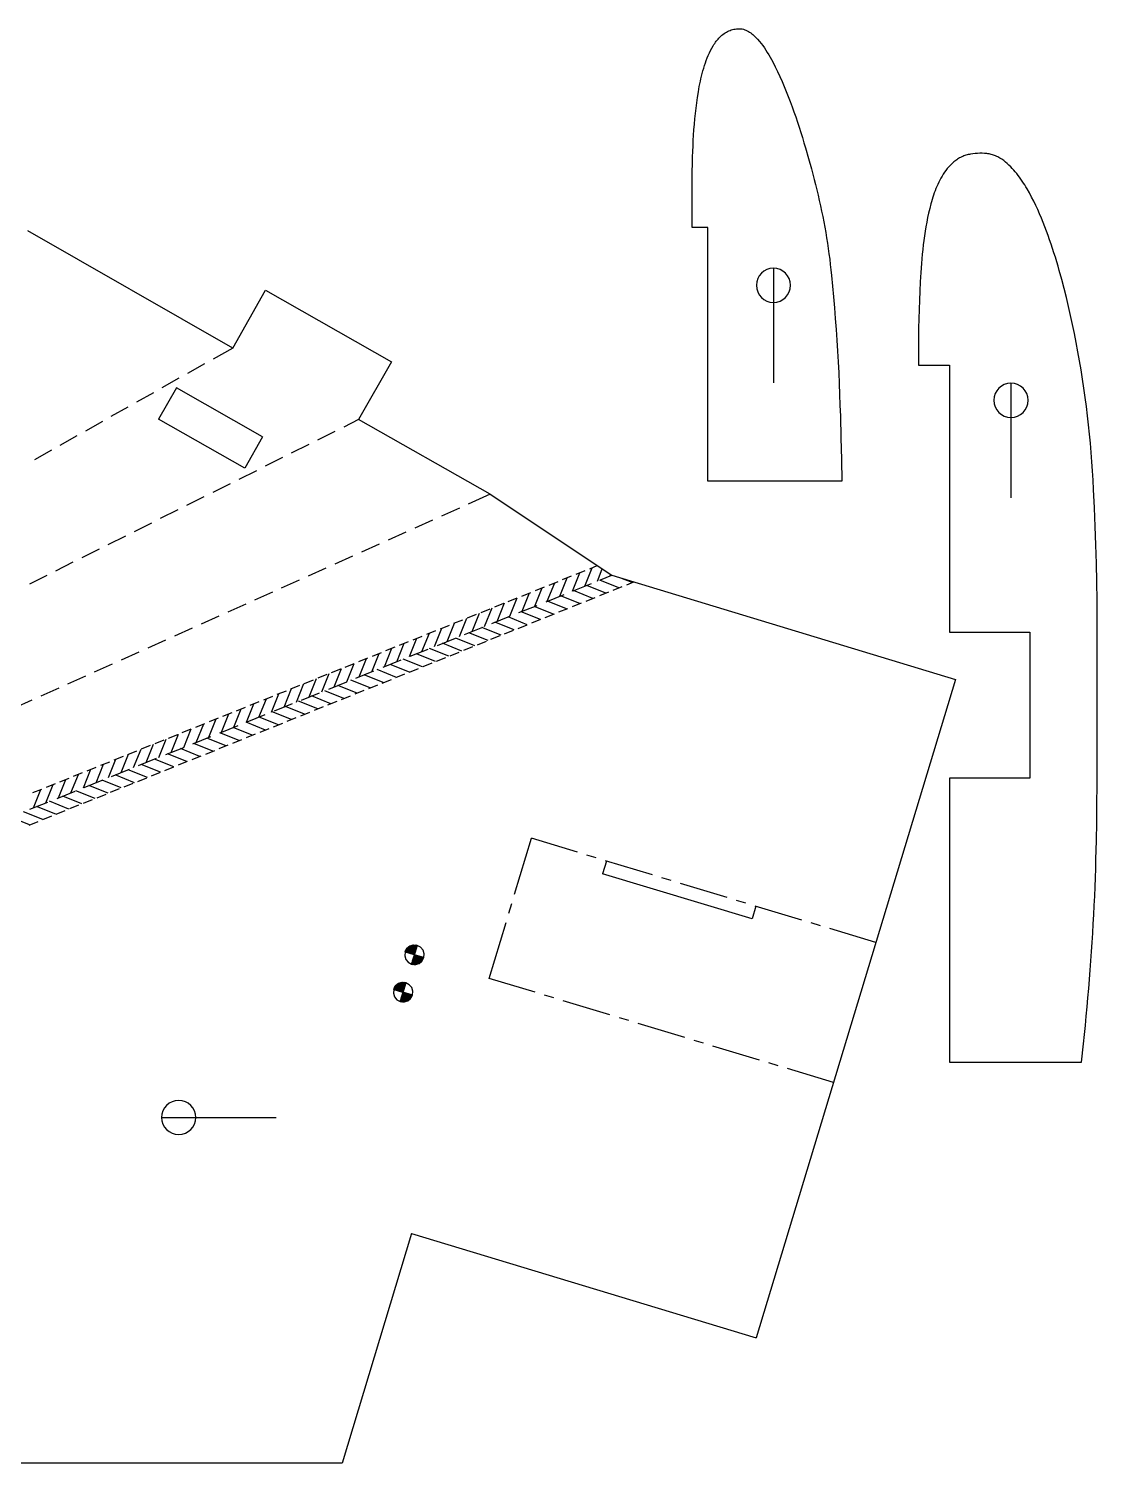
# Model space of a CAD drawing. Extents: x 310 to 3649, y -238 to 259.
# Drawn here: x 698.7 to 1046.3, y -232.5 to 234 of the extents above; entities that cross this region are included whole.
import ezdxf

# ---------------------------------------------------------------- set-up
doc = ezdxf.new("R2010")
doc.units = 0

msp = doc.modelspace()

# ---------------------------------------------------------------- linework, layer by layer
at = {"layer": '01 CUT', "color": 7}
for points in [[(919.616549, 86.853154), (919.616549, 169.434644), (914.536565, 169.434644), (914.504815, 176.493705), (914.494232, 180.028527), (914.504815, 183.552766), (914.536565, 187.087588), (914.610648, 190.611827), (914.663564, 192.379238), (914.727064, 194.14665), (914.801147, 195.903477), (914.896397, 197.670888), (914.991647, 199.427716), (915.118646, 201.195127), (915.245646, 202.951955), (915.404395, 204.708783), (915.584311, 206.465611), (915.774811, 208.222439), (915.99706, 209.968683), (916.251059, 211.714928), (916.536808, 213.461172), (916.843724, 215.196833), (917.192973, 216.932494), (917.394056, 217.789742), (917.595138, 218.646989), (917.806804, 219.504236), (918.039637, 220.361484), (918.283053, 221.208148), (918.547635, 222.054812), (918.822801, 222.890892), (919.119134, 223.726973), (919.426049, 224.55247), (919.764715, 225.367385), (920.124547, 226.171715), (920.516129, 226.965463), (920.928878, 227.748627), (921.373377, 228.510625), (921.616792, 228.891623), (921.860208, 229.262039), (922.114208, 229.621871), (922.37879, 229.981703), (922.653956, 230.330952), (922.939705, 230.669618), (923.236037, 230.9977), (923.542953, 231.315199), (923.860452, 231.622115), (924.199118, 231.907864), (924.537783, 232.193613), (924.897615, 232.458196), (925.268031, 232.701611), (925.64903, 232.934444), (926.030029, 233.135527), (926.432194, 233.326026), (926.844943, 233.495359), (927.257691, 233.643525), (927.681023, 233.759941), (928.114939, 233.865774), (928.548854, 233.939858), (928.993353, 234.003357), (929.437851, 234.035107), (929.871766, 234.045691), (930.316265, 234.013941), (930.75018, 233.950441), (931.184096, 233.855191), (931.607428, 233.728192), (932.020176, 233.558859), (932.422342, 233.378943), (932.813924, 233.167277), (933.194923, 232.934444), (933.554755, 232.680445), (933.914587, 232.415862), (934.253253, 232.140697), (934.581335, 231.844364), (934.909417, 231.537448), (935.226916, 231.230533), (935.830164, 230.584951), (936.401663, 229.918204), (936.962577, 229.230289), (937.491742, 228.531791), (937.999741, 227.812127), (938.497156, 227.071296), (938.973404, 226.330465), (939.428486, 225.57905), (939.872985, 224.80647), (940.3069, 224.033889), (940.719649, 223.261308), (941.534563, 221.684396), (942.307144, 220.096901), (943.047975, 218.498823), (943.767639, 216.879578), (944.455554, 215.260333), (945.122302, 213.630505), (945.778466, 211.97951), (946.402881, 210.339099), (947.016712, 208.67752), (947.609377, 207.015942), (948.191459, 205.354364), (948.752374, 203.67162), (949.302705, 201.999458), (949.842454, 200.316713), (950.361035, 198.633969), (950.879617, 196.951224), (951.387615, 195.257896), (952.361279, 191.860657), (953.303193, 188.463417), (954.202773, 185.045012), (954.636688, 183.330517), (955.06002, 181.616022), (955.472769, 179.901528), (955.864351, 178.187033), (956.255933, 176.461955), (956.626349, 174.736877), (956.986181, 173.011799), (957.33543, 171.276138), (957.652929, 169.540477), (957.970428, 167.804816), (958.256177, 166.058571), (958.531343, 164.32291), (958.785342, 162.576666), (959.028758, 160.830421), (959.251007, 159.073593), (959.462673, 157.327349), (959.663756, 155.570521), (959.854255, 153.813693), (960.203504, 150.300038), (960.521003, 146.786382), (960.817336, 143.262143), (961.092501, 139.748488), (961.357084, 136.224249), (961.589917, 132.70001), (961.801582, 129.175771), (962.002665, 125.651532), (962.182581, 122.127293), (962.330748, 118.603054), (962.478914, 115.078815), (962.605913, 111.554576), (962.72233, 108.019754), (962.923412, 100.960693), (963.092745, 93.912215), (963.240911, 86.853154), (919.616549, 86.853154)], [(1041.165749, -102.048168), (1041.821914, -96.068603), (1042.139413, -93.084112), (1042.435745, -90.089039), (1042.732078, -87.093965), (1043.007243, -84.098891), (1043.271826, -81.103817), (1043.525825, -78.108743), (1044.002074, -72.108012), (1044.224323, -69.112938), (1044.435989, -66.117864), (1044.637072, -63.112207), (1044.827571, -60.10655), (1045.007487, -57.111476), (1045.166237, -54.105819), (1045.324986, -51.100161), (1045.451986, -48.094504), (1045.578985, -45.088847), (1045.695402, -42.093773), (1045.790651, -39.077533), (1045.875318, -36.071875), (1046.023484, -30.060561), (1046.129317, -24.049247), (1046.2034, -18.037932), (1046.245733, -12.016034), (1046.277483, -6.00472), (1046.29865, 6.028492), (1046.29865, 18.051121), (1046.309233, 30.084333), (1046.29865, 36.095647), (1046.2669, 42.117545), (1046.213983, 48.128859), (1046.118734, 54.140174), (1045.991734, 60.151488), (1045.917651, 63.157145), (1045.822401, 66.162803), (1045.610735, 72.174117), (1045.367319, 78.185431), (1045.08157, 84.196746), (1044.922821, 87.202403), (1044.742905, 90.197477), (1044.541822, 93.203134), (1044.319573, 96.198208), (1044.065573, 99.203865), (1043.779824, 102.188356), (1043.472909, 105.18343), (1043.134243, 108.178504), (1042.763827, 111.162994), (1042.361662, 114.136902), (1041.93833, 117.121392), (1041.483248, 120.095299), (1041.007, 123.058623), (1040.509585, 126.032531), (1039.98042, 128.985271), (1039.430088, 131.948595), (1038.848006, 134.901336), (1038.234175, 137.843494), (1037.599177, 140.785651), (1036.932429, 143.717225), (1036.244515, 146.648799), (1035.514267, 149.559207), (1034.752269, 152.469614), (1033.947939, 155.369438), (1033.524607, 156.81935), (1033.101275, 158.258679), (1032.667359, 159.698008), (1032.212277, 161.137337), (1031.746612, 162.566082), (1031.270364, 163.994828), (1030.783532, 165.41299), (1030.286117, 166.831152), (1029.767535, 168.249314), (1029.23837, 169.64631), (1028.688038, 171.053889), (1028.11654, 172.440301), (1027.534459, 173.826714), (1026.920627, 175.202542), (1026.285629, 176.567788), (1025.629465, 177.933034), (1024.952134, 179.277113), (1024.243052, 180.610609), (1023.502222, 181.922938), (1023.110639, 182.579103), (1022.719057, 183.214101), (1022.316892, 183.849099), (1021.904143, 184.484097), (1021.470228, 185.097928), (1021.036313, 185.711759), (1020.581231, 186.315008), (1020.115566, 186.907672), (1019.639317, 187.489754), (1019.152485, 188.061252), (1018.644487, 188.622167), (1018.125905, 189.161915), (1017.575574, 189.69108), (1017.025242, 190.199079), (1016.44316, 190.675327), (1015.850496, 191.140992), (1015.226081, 191.574908), (1014.5805, 191.96649), (1014.252417, 192.156989), (1013.924335, 192.336905), (1013.585669, 192.506238), (1013.236421, 192.654404), (1012.887172, 192.80257), (1012.537923, 192.92957), (1012.178091, 193.045986), (1011.818258, 193.151819), (1011.458426, 193.247069), (1011.088011, 193.321152), (1010.717595, 193.374069), (1010.34718, 193.426985), (1009.595765, 193.490485), (1008.833768, 193.522235), (1008.082353, 193.522235), (1007.320356, 193.490485), (1006.558358, 193.437568), (1005.806944, 193.363485), (1005.05553, 193.247069), (1004.685114, 193.172986), (1004.325282, 193.08832), (1003.954866, 193.003653), (1003.595034, 192.89782), (1003.245785, 192.781404), (1002.885953, 192.654404), (1002.547288, 192.506238), (1002.198039, 192.358072), (1001.859373, 192.188739), (1001.531291, 192.008823), (1001.203208, 191.818324), (1000.875126, 191.617241), (1000.56821, 191.405575), (1000.250711, 191.193909), (999.954379, 190.961076), (999.647463, 190.728244), (999.075965, 190.230829), (998.536217, 189.701663), (998.017635, 189.151332), (997.52022, 188.56925), (997.065138, 187.976586), (996.62064, 187.362754), (996.207891, 186.738339), (995.805725, 186.092758), (995.43531, 185.436594), (995.075478, 184.769846), (994.736812, 184.103098), (994.419313, 183.415183), (994.112397, 182.727269), (993.826648, 182.039354), (993.551483, 181.330273), (993.2869, 180.631775), (993.032901, 179.922694), (992.800068, 179.20303), (992.577819, 178.483366), (992.366153, 177.753118), (992.154487, 177.033453), (991.784071, 175.572958), (991.434822, 174.101879), (991.117323, 172.620217), (990.831574, 171.138555), (990.566992, 169.656893), (990.323576, 168.175231), (990.101327, 166.682986), (989.889661, 165.190741), (989.709745, 163.698495), (989.540412, 162.20625), (989.381662, 160.714005), (989.244079, 159.22176), (989.11708, 157.718931), (988.894831, 154.723857), (988.704331, 151.7182), (988.556165, 148.712543), (988.429165, 145.706885), (988.333916, 142.701228), (988.259833, 139.695571), (988.196333, 136.689914), (988.164583, 133.684257), (988.132833, 130.678599), (988.12225, 124.656702), (998.282218, 124.656702), (998.282218, 37.757225), (1024.306552, 37.757225), (1024.306552, -9.730042), (998.282218, -9.730042), (998.282218, -102.048168)], [(765.068619, 130.170601), (698.383246, 168.323397)], [(765.068619, 130.170601), (775.726002, 148.955959), (816.693956, 125.704448), (806.036573, 106.929674)], [(746.738343, 117.206059), (740.970445, 107.04609)], [(774.794672, 101.278192), (746.738343, 117.206059)], [(769.026773, 91.118224), (740.970445, 107.04609)], [(848.867188, 82.609251), (806.036573, 106.929674)], [(774.794672, 101.278192), (769.026773, 91.118224)], [(848.867188, 82.609251), (888.374647, 56.278)], [(888.374647, 56.278), (1000.218962, 22.41144), (935.375082, -191.773385)], [(886.660153, -36.643374), (885.411323, -40.770861)], [(934.031003, -55.492231), (885.411323, -40.770861)], [(935.279833, -51.364744), (934.031003, -55.492231)], [(998.282218, -102.048168), (1041.165749, -102.048168)], [(823.245019, -157.832742), (800.628507, -232.529673)], [(823.245019, -157.832742), (935.375082, -191.773385)], [(800.628507, -232.529673), (380.48208, -232.529673)]]:
    msp.add_lwpolyline(points, dxfattribs=at)
at = {"layer": '02 SCORE', "color": 10}
for points in [[(765.068619, 130.170601), (758.665722, 126.572279)], [(755.892898, 125.005951), (750.368415, 121.89446)], [(747.595591, 120.338715), (742.060525, 117.216642)], [(739.298283, 115.660897), (733.763217, 112.538823)], [(731.000976, 110.983078), (725.46591, 107.871588)], [(722.703669, 106.315843), (717.168603, 103.193769)], [(798.331931, 103.077353), (792.648699, 100.241029)], [(806.036573, 106.929674), (801.168255, 104.495515)], [(714.395778, 101.638024), (708.871296, 98.515951)], [(789.801791, 98.822866), (784.129142, 95.975959)], [(706.098471, 96.960206), (700.563405, 93.848715)], [(781.282234, 94.557796), (775.609586, 91.721472)], [(772.762678, 90.30331), (767.079446, 87.466986)], [(764.243121, 86.048823), (758.559889, 83.212499)], [(755.723565, 81.794337), (750.040333, 78.947429)], [(848.867188, 82.609251), (841.702294, 79.391928)], [(747.204008, 77.529267), (741.520776, 74.692942)], [(838.80247, 78.090182), (833.013405, 75.48669)], [(738.684452, 73.27478), (733.00122, 70.438456)], [(821.424691, 70.279706), (815.635626, 67.676215)], [(830.113581, 74.184944), (824.324516, 71.581452)], [(730.164895, 69.020294), (724.481663, 66.183969)], [(812.735802, 66.374469), (806.946737, 63.78156)], [(721.645339, 64.765807), (715.962107, 61.918899)], [(804.046913, 62.479814), (798.257848, 59.876322)], [(704.595643, 56.246251), (698.922994, 53.409926)], [(713.115199, 60.500737), (707.44255, 57.664413)], [(795.358023, 58.574577), (789.568958, 55.971085)], [(884.681075, 54.796338), (888.374647, 56.278)], [(786.669134, 54.669339), (780.880069, 52.065847)], [(875.84402, 51.24035), (881.738918, 53.611009)], [(769.291356, 46.869447), (763.50229, 44.265955)], [(777.980245, 50.764101), (772.19118, 48.160609)], [(867.006964, 47.684361), (872.901862, 50.05502)], [(760.602466, 42.964209), (754.813401, 40.360717)], [(849.332853, 40.582966), (855.227752, 42.953626)], [(858.169909, 44.138955), (864.064807, 46.499031)], [(751.913577, 39.058971), (746.124512, 36.45548)], [(840.495798, 37.026978), (846.390696, 39.397637)], [(743.224688, 35.153734), (737.435623, 32.550242)], [(831.658742, 33.470989), (837.543057, 35.841648)], [(734.535798, 31.248496), (728.746733, 28.655587)], [(813.984631, 26.369595), (819.868946, 28.740254)], [(822.821687, 29.925583), (828.706002, 32.296243)], [(717.15802, 23.448604), (711.368955, 20.845112)], [(725.846909, 27.353841), (720.057844, 24.75035)], [(805.147576, 22.813606), (811.031891, 25.184265)], [(708.46913, 19.543366), (702.680065, 16.939874)], [(796.31052, 19.2682), (802.194835, 21.628276)], [(699.780241, 15.638128), (693.991176, 13.04522)], [(778.625826, 12.156223), (784.520724, 14.526882)], [(787.462882, 15.712212), (793.35778, 18.082871)], [(769.788771, 8.600234), (775.683669, 10.970893)], [(760.951715, 5.054828), (766.846613, 7.425488)], [(743.277604, -2.057149), (749.172502, 0.31351)], [(752.11466, 1.49884), (758.009558, 3.869499)], [(734.440549, -5.602555), (740.335447, -3.242479)], [(725.603493, -9.158543), (731.498391, -6.787884)], [(707.929382, -16.270521), (713.82428, -13.899862)], [(716.766438, -12.714532), (722.661336, -10.343873)], [(699.092327, -19.815927), (704.987225, -17.455851)]]:
    msp.add_lwpolyline(points, dxfattribs=at)
at = {"layer": '04 BEVEL', "color": 130}
for points in [[(872.372698, 54.870422), (875.325438, 56.055751)], [(875.568854, 51.123933), (877.971263, 57.114081)], [(876.796517, 56.648416), (879.738674, 57.833746)], [(879.643425, 52.764345), (882.045834, 58.754493)], [(881.209753, 58.42641), (883.665079, 59.410657)], [(883.717995, 54.404756), (885.294907, 58.331161)], [(887.803149, 56.045168), (887.993648, 56.532)], [(863.334559, 46.213282), (865.736968, 52.20343)], [(863.535642, 51.314433), (866.488383, 52.499762)], [(867.40913, 47.853694), (869.811539, 53.843841)], [(867.959461, 53.092427), (870.901619, 54.277757)], [(871.4837, 49.494105), (873.886109, 55.47367)], [(886.469653, 50.488935), (880.214923, 52.997177)], [(890.72414, 52.20343), (884.469409, 54.711672)], [(888.850896, 51.452016), (891.803636, 52.626762)], [(894.98921, 53.917925), (891.327388, 55.37842)], [(893.274715, 53.219427), (895.497208, 54.119007)], [(850.28535, 45.991033), (853.227508, 47.176362)], [(851.100265, 41.292048), (853.502674, 47.282195)], [(854.698587, 47.769027), (857.651327, 48.943774)], [(855.174835, 42.932459), (857.577244, 48.922607)], [(859.122406, 49.536438), (862.064563, 50.721768)], [(859.259989, 44.572871), (861.651815, 50.563018)], [(873.685027, 45.345452), (867.430296, 47.853694)], [(877.950097, 47.059946), (871.695366, 49.568188)], [(875.600604, 46.118032), (878.542761, 47.303362)], [(882.204583, 48.774441), (875.949853, 51.282683)], [(880.01384, 47.896027), (882.966581, 49.081356)], [(884.437659, 49.674021), (887.379817, 50.859351)], [(838.86597, 36.370813), (841.268379, 42.360961)], [(841.448295, 42.435044), (844.390452, 43.620374)], [(842.94054, 38.011225), (845.342949, 44.001372)], [(845.861531, 44.213038), (848.814272, 45.398368)], [(847.025694, 39.651636), (849.41752, 45.641784)], [(860.9004, 40.212551), (854.64567, 42.720793)], [(865.16547, 41.927046), (858.91074, 44.435288)], [(869.43054, 43.64154), (863.165227, 46.149782)], [(866.763549, 42.562044), (869.705706, 43.747373)], [(871.176785, 44.340038), (874.118942, 45.525368)], [(826.631675, 31.460162), (829.034084, 37.439726)], [(828.18742, 37.101061), (831.129577, 38.28639)], [(830.706245, 33.100573), (833.108655, 39.080138)], [(832.611239, 38.879055), (835.553397, 40.064385)], [(834.791399, 34.730402), (837.193808, 40.720549)], [(837.024475, 40.65705), (839.966633, 41.842379)], [(848.126357, 35.069067), (841.871627, 37.577309)], [(852.380844, 36.783562), (846.126114, 39.291804)], [(856.645914, 38.498056), (850.391183, 41.006299)], [(853.502674, 37.238644), (856.444831, 38.423973)], [(857.926493, 39.016638), (860.86865, 40.191384)], [(862.339729, 40.784049), (865.281887, 41.969379)], [(814.926545, 31.777661), (817.879286, 32.96299)], [(818.482534, 28.179339), (820.87436, 34.169487)], [(819.350365, 33.555655), (822.292522, 34.740985)], [(822.557104, 29.81975), (824.959514, 35.809898)], [(823.774184, 35.323066), (826.716341, 36.508396)], [(839.606801, 31.650661), (833.341487, 34.158903)], [(843.861287, 33.354573), (837.606557, 35.862815)], [(840.241799, 31.904661), (843.194539, 33.08999)], [(844.665618, 33.682655), (847.607776, 34.867985)], [(849.078854, 35.460649), (852.031595, 36.645979)], [(806.08949, 28.221672), (809.04223, 29.407002)], [(806.248239, 23.258104), (808.640065, 29.248252)], [(810.32281, 24.898516), (812.725219, 30.888664)], [(810.513309, 29.999666), (813.455466, 31.184996)], [(814.39738, 26.538927), (816.799789, 32.529075)], [(826.822174, 26.507178), (820.567444, 29.01542)], [(831.087244, 28.221672), (824.821931, 30.729914)], [(835.341731, 29.936167), (829.087001, 32.444409)], [(831.404743, 28.348672), (834.357484, 29.534001)], [(835.828563, 30.126666), (838.77072, 31.311996)], [(792.839198, 22.887689), (795.781355, 24.073018)], [(794.013944, 18.33687), (796.416353, 24.327018)], [(797.252434, 24.665683), (800.205175, 25.851013)], [(798.088515, 19.977281), (800.490924, 25.967429)], [(801.676254, 26.443678), (804.618411, 27.629007)], [(802.163085, 21.617693), (804.565494, 27.607841)], [(814.037548, 21.374277), (807.782818, 23.882519)], [(818.302618, 23.078188), (812.047888, 25.58643)], [(822.557104, 24.792683), (816.302374, 27.300925)], [(818.154452, 23.025272), (821.096609, 24.210601)], [(822.567688, 24.803266), (825.520428, 25.988596)], [(826.991507, 26.570677), (829.933665, 27.756007)], [(779.578323, 17.564289), (782.531064, 18.749619)], [(781.77965, 13.426219), (784.182059, 19.416367)], [(784.002142, 19.342283), (786.9443, 20.527613)], [(785.85422, 15.06663), (788.256629, 21.046195)], [(788.415379, 21.120278), (791.368119, 22.305607)], [(789.92879, 16.707042), (792.3312, 22.686606)], [(801.263505, 16.230793), (794.998191, 18.739035)], [(805.517991, 17.945288), (799.263261, 20.45353)], [(809.783061, 19.659782), (803.517748, 22.168025)], [(804.893577, 17.691289), (807.846317, 18.876618)], [(809.317396, 19.469283), (812.259554, 20.654613)], [(813.730632, 21.247277), (816.683373, 22.432607)], [(769.545355, 8.504984), (771.947764, 14.495132)], [(770.741268, 14.0083), (773.694008, 15.19363)], [(773.619925, 10.145396), (776.022334, 16.135544)], [(775.165087, 15.786295), (778.107244, 16.971624)], [(777.705079, 11.785807), (780.096905, 17.775955)], [(792.733365, 12.801804), (786.478635, 15.310046)], [(796.998435, 14.516299), (790.743705, 17.024541)], [(796.056521, 14.1353), (798.998679, 15.320629)], [(800.480341, 15.913294), (803.422498, 17.098624)], [(757.31106, 3.58375), (759.713469, 9.573897)], [(757.490976, 8.6849), (760.433133, 9.87023)], [(761.38563, 5.224161), (763.78804, 11.214309)], [(761.904212, 10.452311), (764.84637, 11.637641)], [(765.470784, 6.864573), (767.86261, 12.854721)], [(766.328032, 12.230306), (769.270189, 13.415635)], [(779.959322, 7.668903), (773.704592, 10.177146)], [(784.213809, 9.383398), (777.959078, 11.89164)], [(788.478878, 11.097893), (782.224148, 13.606135)], [(782.80623, 8.8119), (785.748387, 9.99723)], [(787.219466, 10.589894), (790.161623, 11.775224)], [(791.643285, 12.367889), (794.585442, 13.553218)], [(748.653921, 5.128912), (751.596078, 6.314241)], [(749.151336, 0.31351), (751.553745, 6.293074)], [(753.067157, 6.906906), (756.009314, 8.092236)], [(753.236489, 1.943338), (755.638898, 7.933486)], [(767.174695, 2.52542), (760.919965, 5.033662)], [(771.439765, 4.239914), (765.174452, 6.748156)], [(775.694252, 5.954409), (769.439522, 8.462651)], [(773.958591, 5.255911), (776.911332, 6.441241)], [(778.38241, 7.033906), (781.324568, 8.219235)], [(735.393046, -0.205072), (738.335203, 0.980258)], [(736.927624, -4.607724), (739.31945, 1.382423)], [(739.806282, 1.572923), (742.759022, 2.758252)], [(741.002195, -2.967313), (743.404604, 3.022835)], [(744.230101, 3.350917), (747.172258, 4.536247)], [(745.076765, -1.326901), (747.479174, 4.652663)], [(758.655139, -0.892986), (752.400409, 1.615256)], [(762.909626, 0.810925), (756.654895, 3.319167)], [(760.708299, -0.067489), (763.650457, 1.117841)], [(765.121535, 1.699922), (768.074276, 2.885252)], [(769.545355, 3.477917), (772.487512, 4.663246)], [(722.132171, -5.528472), (725.084911, -4.343142)], [(724.693329, -9.528959), (727.085155, -3.538811)], [(726.55599, -3.750477), (729.498147, -2.565148)], [(728.7679, -7.888547), (731.170309, -1.8984)], [(730.969226, -1.983066), (733.921967, -0.797736)], [(732.84247, -6.248136), (735.244879, -0.257988)], [(745.870513, -6.03647), (739.615782, -3.528228)], [(750.135583, -4.321975), (743.880852, -1.813733)], [(747.447424, -5.401472), (750.400165, -4.216142)], [(754.390069, -2.607481), (748.135339, -0.099239)], [(751.871244, -3.623478), (754.813401, -2.438148)], [(756.28448, -1.845483), (759.237221, -0.660154)], [(712.459035, -14.450193), (714.861444, -8.460046)], [(713.295115, -9.08446), (716.247856, -7.899131)], [(716.533605, -12.809782), (718.936014, -6.819634)], [(717.718935, -7.306466), (720.661092, -6.121136)], [(720.608176, -11.16937), (723.010585, -5.179223)], [(733.09647, -11.16937), (726.831156, -8.661128)], [(737.350956, -9.465459), (731.096226, -6.957217)], [(741.616026, -7.750965), (735.350712, -5.242722)], [(738.610369, -8.957461), (741.563109, -7.772131)], [(743.034188, -7.179466), (745.976346, -5.994137)], [(700.044824, -14.418444), (702.986981, -13.233114)], [(700.22474, -19.360845), (702.627149, -13.370697)], [(704.29931, -17.720433), (706.701719, -11.740869)], [(704.45806, -12.640449), (707.4108, -11.45512)], [(708.373881, -16.090605), (710.77629, -10.100457)], [(708.881879, -10.862455), (711.824037, -9.677125)], [(720.311843, -16.312854), (714.057113, -13.804612)], [(724.56633, -14.59836), (718.311599, -12.090118)], [(728.8314, -12.883865), (722.576669, -10.375623)], [(725.360077, -14.280861), (728.302235, -13.095531)], [(729.773313, -12.502866), (732.726054, -11.317537)], [(734.197133, -10.735455), (737.13929, -9.550126)], [(711.792287, -19.741843), (705.526973, -17.233601)], [(716.046773, -18.027349), (709.792043, -15.519107)], [(712.099202, -19.614844), (715.04136, -18.429514)], [(716.523022, -17.836849), (719.465179, -16.65152)], [(720.936258, -16.058855), (723.878415, -14.873525)], [(699.00766, -24.874744), (692.75293, -22.366502)], [(703.27273, -23.160249), (697.007416, -20.652007)], [(707.527217, -21.445755), (701.272486, -18.937513)], [(703.262147, -23.170833), (706.204304, -21.985503)], [(707.685966, -21.392838), (710.628124, -20.207509)], [(698.848911, -24.938244), (701.791068, -23.752914)]]:
    msp.add_lwpolyline(points, dxfattribs=at)
at = {"layer": '05 REFERENCE', "color": 90}
for points in [[(856.772913, -47.47009), (862.286813, -29.266813)], [(877.272765, -33.796466), (862.286813, -29.266813)], [(883.34758, -35.63796), (880.310173, -34.717213)], [(901.582605, -41.162443), (886.384987, -36.558707)], [(907.65742, -43.003937), (904.620013, -42.08319)], [(925.892446, -48.517836), (910.694827, -43.924684)], [(854.931419, -53.555487), (855.852166, -50.51808)], [(931.96726, -50.35933), (928.929853, -49.438583)], [(950.202286, -55.883813), (935.01525, -51.280077)], [(848.507356, -74.806753), (854.021255, -56.592894)], [(956.287683, -57.714724), (953.239693, -56.793977)], [(974.30046, -63.175707), (959.32509, -58.635471)], [(863.482726, -79.336406), (848.507356, -74.806753)], [(869.568123, -81.1779), (866.530716, -80.257153)], [(887.792566, -86.702383), (872.60553, -82.098647)], [(893.877963, -88.533293), (890.840556, -87.612546)], [(912.112989, -94.057776), (896.91537, -89.454041)], [(918.187803, -95.89927), (915.150396, -94.978523)], [(936.422829, -101.41317), (921.22521, -96.820017)], [(942.497643, -103.254664), (939.460236, -102.333917)], [(960.521003, -108.715647), (945.53505, -104.175411)]]:
    msp.add_lwpolyline(points, dxfattribs=at)
at = {"layer": '23 NOTES', "color": 7}
for points in [[(940.959, 145.030476), (942.079841, 145.143466), (943.123796, 145.467528), (944.068501, 145.980297), (944.891591, 146.659409), (945.570703, 147.482499), (946.083472, 148.427204), (946.407534, 149.471159), (946.520524, 150.592), (946.407534, 151.712841), (946.083472, 152.756796), (945.570703, 153.701501), (944.891591, 154.524591), (944.068501, 155.203703), (943.123796, 155.716472), (942.079841, 156.040534), (940.959, 156.153524), (939.838159, 156.040534), (938.794204, 155.716472), (937.849499, 155.203703), (937.026409, 154.524591), (936.347297, 153.701501), (935.834528, 152.756796), (935.510466, 151.712841), (935.397476, 150.592), (935.510466, 149.471159), (935.834528, 148.427204), (936.347297, 147.482499), (937.026409, 146.659409), (937.849499, 145.980297), (938.794204, 145.467528), (939.838159, 145.143466), (940.959, 145.030476)], [(940.952482, 156.142019), (940.952482, 118.835887)], [(1018.21, 107.639476), (1019.330841, 107.752466), (1020.374796, 108.076528), (1021.319501, 108.589297), (1022.142591, 109.268409), (1022.821703, 110.091499), (1023.334472, 111.036204), (1023.658534, 112.080159), (1023.771524, 113.201), (1023.658534, 114.321841), (1023.334472, 115.365796), (1022.821703, 116.310501), (1022.142591, 117.133591), (1021.319501, 117.812703), (1020.374796, 118.325472), (1019.330841, 118.649534), (1018.21, 118.762524), (1017.089159, 118.649534), (1016.045204, 118.325472), (1015.100499, 117.812703), (1014.277409, 117.133591), (1013.598297, 116.310501), (1013.085528, 115.365796), (1012.761466, 114.321841), (1012.648476, 113.201), (1012.761466, 112.080159), (1013.085528, 111.036204), (1013.598297, 110.091499), (1014.277409, 109.268409), (1015.100499, 108.589297), (1016.045204, 108.076528), (1017.089159, 107.752466), (1018.21, 107.639476)], [(1018.199988, 118.75122), (1018.199988, 81.445088)], [(827.215885, -68.070426), (827.335342, -66.813199), (826.975898, -65.648195), (826.205833, -64.702979), (825.093426, -64.105115), (823.836199, -63.985658), (822.671195, -64.345102), (821.725979, -65.115167), (821.128115, -66.227574), (821.008658, -67.484801), (821.368102, -68.649805), (822.138167, -69.595021), (823.250574, -70.192885), (824.507801, -70.312342), (825.672805, -69.952898), (826.618021, -69.182833), (827.215885, -68.070426)], [(821.594024, -65.281783), (824.366849, -66.477696), (821.403525, -65.578116), (821.594024, -65.281783)], [(821.826857, -65.006618), (824.462098, -66.149614), (821.594024, -65.281783), (821.826857, -65.006618)], [(824.462098, -66.149614), (821.594024, -65.281783), (824.366849, -66.477696), (824.462098, -66.149614)], [(822.080856, -64.763202), (824.557348, -65.832115), (821.826857, -65.006618), (822.080856, -64.763202)], [(824.557348, -65.832115), (821.826857, -65.006618), (824.462098, -66.149614), (824.557348, -65.832115)], [(822.356022, -64.540952), (824.652598, -65.535783), (822.080856, -64.763202), (822.356022, -64.540952)], [(824.652598, -65.535783), (822.080856, -64.763202), (824.557348, -65.832115), (824.652598, -65.535783)], [(822.662937, -64.350453), (824.737264, -65.260617), (822.356022, -64.540952), (822.662937, -64.350453)], [(824.737264, -65.260617), (822.356022, -64.540952), (824.652598, -65.535783), (824.737264, -65.260617)], [(822.980436, -64.202287), (824.811347, -65.006618), (822.662937, -64.350453), (822.980436, -64.202287)], [(824.811347, -65.006618), (822.662937, -64.350453), (824.737264, -65.260617), (824.811347, -65.006618)], [(823.319102, -64.096454), (824.874847, -64.773785), (822.980436, -64.202287), (823.319102, -64.096454)], [(824.874847, -64.773785), (822.980436, -64.202287), (824.811347, -65.006618), (824.874847, -64.773785)], [(825.07593, -64.11762), (823.245019, -70.192435)], [(823.668351, -64.022371), (824.938347, -64.583286), (823.319102, -64.096454), (823.668351, -64.022371)], [(824.938347, -64.583286), (823.319102, -64.096454), (824.874847, -64.773785), (824.938347, -64.583286)], [(824.028183, -63.980037), (824.991263, -64.413953), (823.668351, -64.022371), (824.028183, -63.980037)], [(824.991263, -64.413953), (823.668351, -64.022371), (824.938347, -64.583286), (824.991263, -64.413953)], [(824.377432, -63.990621), (825.033597, -64.286953), (824.028183, -63.980037), (824.377432, -63.990621)], [(825.033597, -64.286953), (824.028183, -63.980037), (824.991263, -64.413953), (825.033597, -64.286953)], [(824.737264, -64.032954), (825.054763, -64.191703), (824.377432, -63.990621), (824.737264, -64.032954)], [(825.054763, -64.191703), (824.377432, -63.990621), (825.033597, -64.286953), (825.054763, -64.191703)], [(825.07593, -64.11762), (825.07593, -64.138787), (824.737264, -64.032954), (825.07593, -64.11762)], [(825.07593, -64.138787), (824.737264, -64.032954), (825.054763, -64.191703), (825.07593, -64.138787)], [(821.244775, -65.895615), (824.165766, -67.155027), (821.117776, -66.23428), (821.244775, -65.895615)], [(821.117776, -66.23428), (827.203173, -68.075775)], [(821.403525, -65.578116), (824.261016, -66.816362), (821.244775, -65.895615), (821.403525, -65.578116)], [(824.261016, -66.816362), (821.244775, -65.895615), (824.165766, -67.155027), (824.261016, -66.816362)], [(824.366849, -66.477696), (821.403525, -65.578116), (824.261016, -66.816362), (824.366849, -66.477696)], [(823.329685, -69.896102), (824.292766, -70.330017), (823.287352, -70.023102), (823.329685, -69.896102)], [(823.382602, -69.726769), (824.652598, -70.287684), (823.329685, -69.896102), (823.382602, -69.726769)], [(824.652598, -70.287684), (823.329685, -69.896102), (824.292766, -70.330017), (824.652598, -70.287684)], [(823.446102, -69.525687), (825.001847, -70.213601), (823.382602, -69.726769), (823.446102, -69.525687)], [(825.001847, -70.213601), (823.382602, -69.726769), (824.652598, -70.287684), (825.001847, -70.213601)], [(823.509601, -69.303437), (825.340512, -70.107768), (823.446102, -69.525687), (823.509601, -69.303437)], [(825.340512, -70.107768), (823.446102, -69.525687), (825.001847, -70.213601), (825.340512, -70.107768)], [(823.583685, -69.049438), (825.658011, -69.949019), (823.509601, -69.303437), (823.583685, -69.049438)], [(825.658011, -69.949019), (823.509601, -69.303437), (825.340512, -70.107768), (825.658011, -69.949019)], [(823.668351, -68.774272), (825.964927, -69.769103), (823.583685, -69.049438), (823.668351, -68.774272)], [(825.964927, -69.769103), (823.583685, -69.049438), (825.658011, -69.949019), (825.964927, -69.769103)], [(823.763601, -68.47794), (826.240093, -69.546853), (823.668351, -68.774272), (823.763601, -68.47794)], [(826.240093, -69.546853), (823.668351, -68.774272), (825.964927, -69.769103), (826.240093, -69.546853)], [(823.85885, -68.160441), (826.504675, -69.303437), (823.763601, -68.47794), (823.85885, -68.160441)], [(826.504675, -69.303437), (823.763601, -68.47794), (826.240093, -69.546853), (826.504675, -69.303437)], [(823.9541, -67.832359), (826.726925, -69.028272), (823.85885, -68.160441), (823.9541, -67.832359)], [(826.726925, -69.028272), (823.85885, -68.160441), (826.504675, -69.303437), (826.726925, -69.028272)], [(824.059933, -67.493693), (826.917424, -68.731939), (823.9541, -67.832359), (824.059933, -67.493693)], [(826.917424, -68.731939), (823.9541, -67.832359), (826.726925, -69.028272), (826.917424, -68.731939)], [(824.165766, -67.155027), (827.076173, -68.403857), (824.059933, -67.493693), (824.165766, -67.155027)], [(827.076173, -68.403857), (824.059933, -67.493693), (826.917424, -68.731939), (827.076173, -68.403857)], [(827.203173, -68.075775), (824.165766, -67.155027), (827.076173, -68.403857), (827.203173, -68.075775)], [(823.266186, -70.118351), (823.245019, -70.171268), (823.583685, -70.277101), (823.266186, -70.118351)], [(823.245019, -70.171268), (823.583685, -70.277101), (823.245019, -70.192435), (823.245019, -70.171268)], [(823.287352, -70.023102), (823.943517, -70.319434), (823.266186, -70.118351), (823.287352, -70.023102)], [(823.266186, -70.118351), (823.943517, -70.319434), (823.583685, -70.277101), (823.266186, -70.118351)], [(824.292766, -70.330017), (823.287352, -70.023102), (823.943517, -70.319434), (824.292766, -70.330017)], [(823.532885, -80.230426), (823.652342, -78.973199), (823.292898, -77.808195), (822.522833, -76.862979), (821.410426, -76.265115), (820.153199, -76.145658), (818.988195, -76.505102), (818.042979, -77.275167), (817.445115, -78.387574), (817.325658, -79.644801), (817.685102, -80.809805), (818.455167, -81.755021), (819.567574, -82.352885), (820.824801, -82.472342), (821.989805, -82.112898), (822.935021, -81.342833), (823.532885, -80.230426)], [(817.561787, -78.055826), (820.482778, -79.315239), (817.445371, -78.394492), (817.561787, -78.055826)], [(817.445371, -78.394492), (823.520185, -80.225403)], [(817.720536, -77.738327), (820.588611, -78.96599), (817.561787, -78.055826), (817.720536, -77.738327)], [(820.588611, -78.96599), (817.561787, -78.055826), (820.482778, -79.315239), (820.588611, -78.96599)], [(817.921619, -77.441995), (820.68386, -78.637908), (817.720536, -77.738327), (817.921619, -77.441995)], [(820.68386, -78.637908), (817.720536, -77.738327), (820.588611, -78.96599), (820.68386, -78.637908)], [(818.143868, -77.166829), (820.789693, -78.309826), (817.921619, -77.441995), (818.143868, -77.166829)], [(820.789693, -78.309826), (817.921619, -77.441995), (820.68386, -78.637908), (820.789693, -78.309826)], [(818.397868, -76.91283), (820.884943, -77.992327), (818.143868, -77.166829), (818.397868, -76.91283)], [(820.884943, -77.992327), (818.143868, -77.166829), (820.789693, -78.309826), (820.884943, -77.992327)], [(818.683617, -76.701164), (820.969609, -77.695994), (818.397868, -76.91283), (818.683617, -76.701164)], [(820.969609, -77.695994), (818.397868, -76.91283), (820.884943, -77.992327), (820.969609, -77.695994)], [(818.979949, -76.510665), (821.054276, -77.410245), (818.683617, -76.701164), (818.979949, -76.510665)], [(821.054276, -77.410245), (818.683617, -76.701164), (820.969609, -77.695994), (821.054276, -77.410245)], [(819.308031, -76.362498), (821.128359, -77.156246), (818.979949, -76.510665), (819.308031, -76.362498)], [(821.128359, -77.156246), (818.979949, -76.510665), (821.054276, -77.410245), (821.128359, -77.156246)], [(819.646697, -76.246082), (821.202442, -76.933997), (819.308031, -76.362498), (819.646697, -76.246082)], [(821.202442, -76.933997), (819.308031, -76.362498), (821.128359, -77.156246), (821.202442, -76.933997)], [(821.403525, -76.267249), (819.56203, -82.352646)], [(819.995946, -76.171999), (821.255359, -76.732914), (819.646697, -76.246082), (819.995946, -76.171999)], [(821.255359, -76.732914), (819.646697, -76.246082), (821.202442, -76.933997), (821.255359, -76.732914)], [(820.345195, -76.140249), (821.308275, -76.574164), (819.995946, -76.171999), (820.345195, -76.140249)], [(821.308275, -76.574164), (819.995946, -76.171999), (821.255359, -76.732914), (821.308275, -76.574164)], [(820.705027, -76.140249), (821.350608, -76.436582), (820.345195, -76.140249), (820.705027, -76.140249)], [(821.350608, -76.436582), (820.345195, -76.140249), (821.308275, -76.574164), (821.350608, -76.436582)], [(820.482778, -79.315239), (823.393185, -80.564069), (820.376945, -79.653905), (820.482778, -79.315239)], [(823.520185, -80.225403), (820.482778, -79.315239), (823.393185, -80.564069), (823.520185, -80.225403)], [(821.054276, -76.182582), (821.382358, -76.351915), (820.705027, -76.140249), (821.054276, -76.182582)], [(821.382358, -76.351915), (820.705027, -76.140249), (821.350608, -76.436582), (821.382358, -76.351915)], [(821.403525, -76.267249), (821.392941, -76.288415), (821.054276, -76.182582), (821.403525, -76.267249)], [(821.392941, -76.288415), (821.054276, -76.182582), (821.382358, -76.351915), (821.392941, -76.288415)], [(819.583197, -82.26798), (819.56203, -82.33148), (819.911279, -82.437313), (819.583197, -82.26798)], [(819.56203, -82.33148), (819.911279, -82.437313), (819.56203, -82.352646), (819.56203, -82.33148)], [(819.614947, -82.183313), (820.260528, -82.479646), (819.583197, -82.26798), (819.614947, -82.183313)], [(819.583197, -82.26798), (820.260528, -82.479646), (819.911279, -82.437313), (819.583197, -82.26798)], [(819.65728, -82.045731), (820.620361, -82.479646), (819.614947, -82.183313), (819.65728, -82.045731)], [(820.620361, -82.479646), (819.614947, -82.183313), (820.260528, -82.479646), (820.620361, -82.479646)], [(819.699613, -81.886981), (820.969609, -82.447896), (819.65728, -82.045731), (819.699613, -81.886981)], [(820.969609, -82.447896), (819.65728, -82.045731), (820.620361, -82.479646), (820.969609, -82.447896)], [(819.763113, -81.685898), (821.318858, -82.373813), (819.699613, -81.886981), (819.763113, -81.685898)], [(821.318858, -82.373813), (819.699613, -81.886981), (820.969609, -82.447896), (821.318858, -82.373813)], [(819.826613, -81.463649), (821.657524, -82.257397), (819.763113, -81.685898), (819.826613, -81.463649)], [(821.657524, -82.257397), (819.763113, -81.685898), (821.318858, -82.373813), (821.657524, -82.257397)], [(819.911279, -81.20965), (821.975023, -82.10923), (819.826613, -81.463649), (819.911279, -81.20965)], [(821.975023, -82.10923), (819.826613, -81.463649), (821.657524, -82.257397), (821.975023, -82.10923)], [(819.995946, -80.923901), (822.281939, -81.918731), (819.911279, -81.20965), (819.995946, -80.923901)], [(822.281939, -81.918731), (819.911279, -81.20965), (821.975023, -82.10923), (822.281939, -81.918731)], [(820.080612, -80.627568), (822.567688, -81.707065), (819.995946, -80.923901), (820.080612, -80.627568)], [(822.567688, -81.707065), (819.995946, -80.923901), (822.281939, -81.918731), (822.567688, -81.707065)], [(820.175862, -80.310069), (822.821687, -81.453066), (820.080612, -80.627568), (820.175862, -80.310069)], [(822.821687, -81.453066), (820.080612, -80.627568), (822.567688, -81.707065), (822.821687, -81.453066)], [(820.271112, -79.981987), (823.043936, -81.1779), (820.175862, -80.310069), (820.271112, -79.981987)], [(823.043936, -81.1779), (820.175862, -80.310069), (822.821687, -81.453066), (823.043936, -81.1779)], [(820.376945, -79.653905), (823.234436, -80.881568), (820.271112, -79.981987), (820.376945, -79.653905)], [(823.234436, -80.881568), (820.271112, -79.981987), (823.043936, -81.1779), (823.234436, -80.881568)], [(823.393185, -80.564069), (820.376945, -79.653905), (823.234436, -80.881568), (823.393185, -80.564069)], [(753.067157, -120.055653), (752.954167, -118.93481), (752.630106, -117.890855), (752.117339, -116.94615), (751.438229, -116.12306), (750.61514, -115.443948), (749.670435, -114.93118), (748.626478, -114.607119), (747.505632, -114.494128), (746.384787, -114.607119), (745.34083, -114.93118), (744.396125, -115.443948), (743.573036, -116.12306), (742.893925, -116.94615), (742.381158, -117.890855), (742.057098, -118.93481), (741.944108, -120.055653), (742.057098, -121.176495), (742.381158, -122.22045), (742.893925, -123.165155), (743.573036, -123.988245), (744.396125, -124.667357), (745.34083, -125.180125), (746.384787, -125.504186), (747.505632, -125.617177), (748.626478, -125.504186), (749.670435, -125.180125), (750.61514, -124.667357), (751.438229, -123.988245), (752.117339, -123.165155), (752.630106, -122.22045), (752.954167, -121.176495), (753.067157, -120.055653)], [(741.944108, -120.060944), (779.260824, -120.060944)]]:
    msp.add_lwpolyline(points, dxfattribs=at)

doc.saveas('drawing.dxf')
